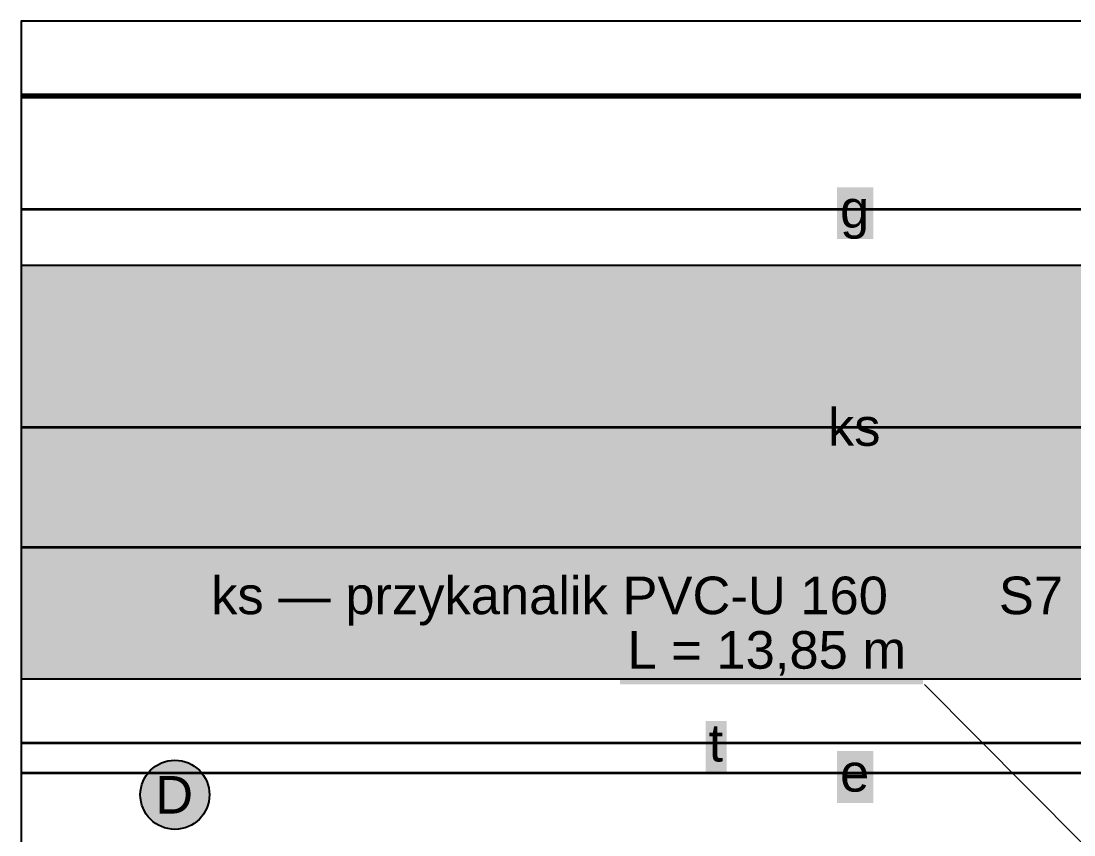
# Model space of a CAD drawing. Header units: metres. Extents: x -2.5 to 34.5, y -2.5 to 61.
# Drawn here: x -2.5 to 11.51, y 50.17 to 61 of the extents above; entities that cross this region are included whole.
import ezdxf

# ---------------------------------------------------------------- set-up
doc = ezdxf.new("R2010")
doc.units = ezdxf.units.M
for name, color, linetype, lineweight in [('A-MASKA', 7, 'Continuous', 18), ('Z-DZIALKA', 1, 'Continuous', 35), ('Z-MAPA-RAMKA', 7, 'Continuous', 35), ('Z-SIECI-IST', 5, 'Continuous', 25), ('Z-SIECI-PROJ', 5, 'Continuous', 50)]:
    doc.layers.add(name, color=color, linetype=linetype, lineweight=lineweight)
for name, color, linetype, lineweight, true_color in [('Z-DROGA', 8, 'Continuous', 35, 0x404040), ('Z-KOLIZJE', 6, 'Continuous', 35, 0xc000c0), ('Z-MAPA', 8, 'Continuous', 18, 0x5a5a5a)]:
    doc.layers.add(name, color=color, linetype=linetype, lineweight=lineweight, true_color=true_color)
doc.styles.add('PL_ARIAL', font='arial.ttf')

msp = doc.modelspace()

# ---------------------------------------------------------------- hatches: boundary and pattern name
at = {"layer": 'A-MASKA', "true_color": 0xffffff}
for points in [[(8.358, 58.1), (8.842, 58.1), (8.842, 58.79), (8.358, 58.79)], [(8.197, 55.2), (9.003, 55.2), (9.003, 55.89), (8.197, 55.89)], [(-0.07, 52.9), (9.5, 52.9), (9.5, 53.71), (-0.07, 53.71)], [(10.411, 52.9), (11.5, 52.9), (11.5, 53.71), (10.411, 53.71)], [(5.469, 52.175), (9.5, 52.175), (9.5, 52.985), (5.469, 52.985)], [(6.609, 51), (6.891, 51), (6.891, 51.69), (6.609, 51.69)], [(8.358, 50.6), (8.842, 50.6), (8.842, 51.29), (8.358, 51.29)]]:
    msp.add_hatch(color=7, dxfattribs=at).paths.add_polyline_path(points)
at = {"layer": 'Z-DROGA', "true_color": 0xe6e6e6}
msp.add_hatch(color=7, dxfattribs=at).paths.add_polyline_path([(-2.5, 52.25), (-2.5, 57.75), (34.5, 57.75), (34.5, 52.25)])
at = {"layer": 'Z-DZIALKA', "true_color": 0xffffff}
msp.add_hatch(color=7, dxfattribs=at).paths.add_polyline_path([(0.007, 50.708), (-0.008, 50.827), (-0.054, 50.938), (-0.128, 51.033), (-0.223, 51.106), (-0.334, 51.152), (-0.453, 51.168), (-0.572, 51.152), (-0.683, 51.106), (-0.778, 51.033), (-0.851, 50.938), (-0.897, 50.827), (-0.913, 50.708), (-0.897, 50.588), (-0.851, 50.478), (-0.778, 50.382), (-0.683, 50.309), (-0.572, 50.263), (-0.453, 50.248), (-0.334, 50.263), (-0.223, 50.309), (-0.128, 50.382), (-0.054, 50.478), (-0.008, 50.588)])

# ---------------------------------------------------------------- linework, layer by layer
at = {"layer": 'Z-DROGA', "linetype": 'Continuous', "lineweight": 70, "ltscale": 0.2, "true_color": 0x303030, "flags": 128}
msp.add_lwpolyline([(34.5, 60), (-2.5, 60)], dxfattribs=at)
at = {"layer": 'Z-DZIALKA', "lineweight": 25, "ltscale": 0.2}
msp.add_circle((-0.453, 50.708), 0.46, dxfattribs=at)
at = {"layer": 'Z-MAPA', "linetype": 'Continuous', "lineweight": 25, "ltscale": 0.2, "flags": 128}
for points in [[(-2.5, 60), (22, 60), (22, 61)], [(34.5, 57.75), (-2.5, 57.75)], [(-2.5, 52.25), (34.5, 52.25)]]:
    msp.add_lwpolyline(points, dxfattribs=at)
at = {"layer": 'Z-MAPA-RAMKA', "linetype": 'Continuous', "lineweight": 25, "ltscale": 0.2, "flags": 128}
msp.add_lwpolyline([(-2.5, -2.5), (34.5, -2.5), (34.5, 61), (-2.5, 61)], close=True, dxfattribs=at)
at = {"layer": 'Z-SIECI-IST', "linetype": 'Continuous', "lineweight": 35, "ltscale": 0.2, "true_color": 0xa89a00, "flags": 128}
msp.add_lwpolyline([(-2.5, 58.5), (34.5, 58.5)], dxfattribs=at)
at = {"layer": 'Z-SIECI-IST', "linetype": 'Continuous', "lineweight": 35, "ltscale": 0.2, "true_color": 0x7a4a1a, "flags": 128}
msp.add_lwpolyline([(-2.5, 55.6), (34.5, 55.6)], dxfattribs=at)
at = {"layer": 'Z-SIECI-IST', "linetype": 'Continuous', "lineweight": 35, "ltscale": 0.2, "true_color": 0x0050c8, "flags": 128}
msp.add_lwpolyline([(-2.5, 54), (34.5, 54)], dxfattribs=at)
at = {"layer": 'Z-SIECI-IST', "linetype": 'Continuous', "lineweight": 35, "ltscale": 0.2, "true_color": 0xe07800, "flags": 128}
msp.add_lwpolyline([(-2.5, 51.4), (34.5, 51.4)], dxfattribs=at)
at = {"layer": 'Z-SIECI-IST', "linetype": 'Continuous', "lineweight": 35, "ltscale": 0.2, "true_color": 0xd00000, "flags": 128}
msp.add_lwpolyline([(-2.5, 51), (34.5, 51)], dxfattribs=at)
at = {"layer": 'Z-SIECI-PROJ', "lineweight": 18, "ltscale": 0.2, "true_color": 0x7a4a1a}
msp.add_lwpolyline([(13, 48.675), (9.52, 52.175)], dxfattribs=at)

# ---------------------------------------------------------------- texts
at = {"layer": 'Z-DZIALKA', "style": 'PL_ARIAL'}
msp.add_text('D', height=0.5, dxfattribs=at).set_placement((-0.715, 50.458))
at = {"layer": 'Z-KOLIZJE', "style": 'PL_ARIAL'}
msp.add_text('S7', height=0.5, dxfattribs=at).set_placement((10.511, 53.11))
at = {"layer": 'Z-SIECI-IST', "true_color": 0xa89a00, "style": 'PL_ARIAL'}
msp.add_text('g', height=0.5, dxfattribs=at).set_placement((8.398, 58.25))
at = {"layer": 'Z-SIECI-IST', "true_color": 0x7a4a1a, "style": 'PL_ARIAL'}
msp.add_text('ks', height=0.5, dxfattribs=at).set_placement((8.237, 55.35))
at = {"layer": 'Z-SIECI-IST', "true_color": 0xe07800, "style": 'PL_ARIAL'}
msp.add_text('t', height=0.5, dxfattribs=at).set_placement((6.649, 51.15))
at = {"layer": 'Z-SIECI-IST', "true_color": 0xd00000, "style": 'PL_ARIAL'}
msp.add_text('e', height=0.5, dxfattribs=at).set_placement((8.398, 50.75))
at = {"layer": 'Z-SIECI-PROJ', "true_color": 0x7a4a1a, "style": 'PL_ARIAL'}
for s, p in [('ks — przykanalik PVC-U 160', (0.03, 53.11)), ('L = 13,85 m', (5.569, 52.385))]:
    msp.add_text(s, height=0.5, dxfattribs=at).set_placement(p)

doc.saveas('drawing.dxf')
